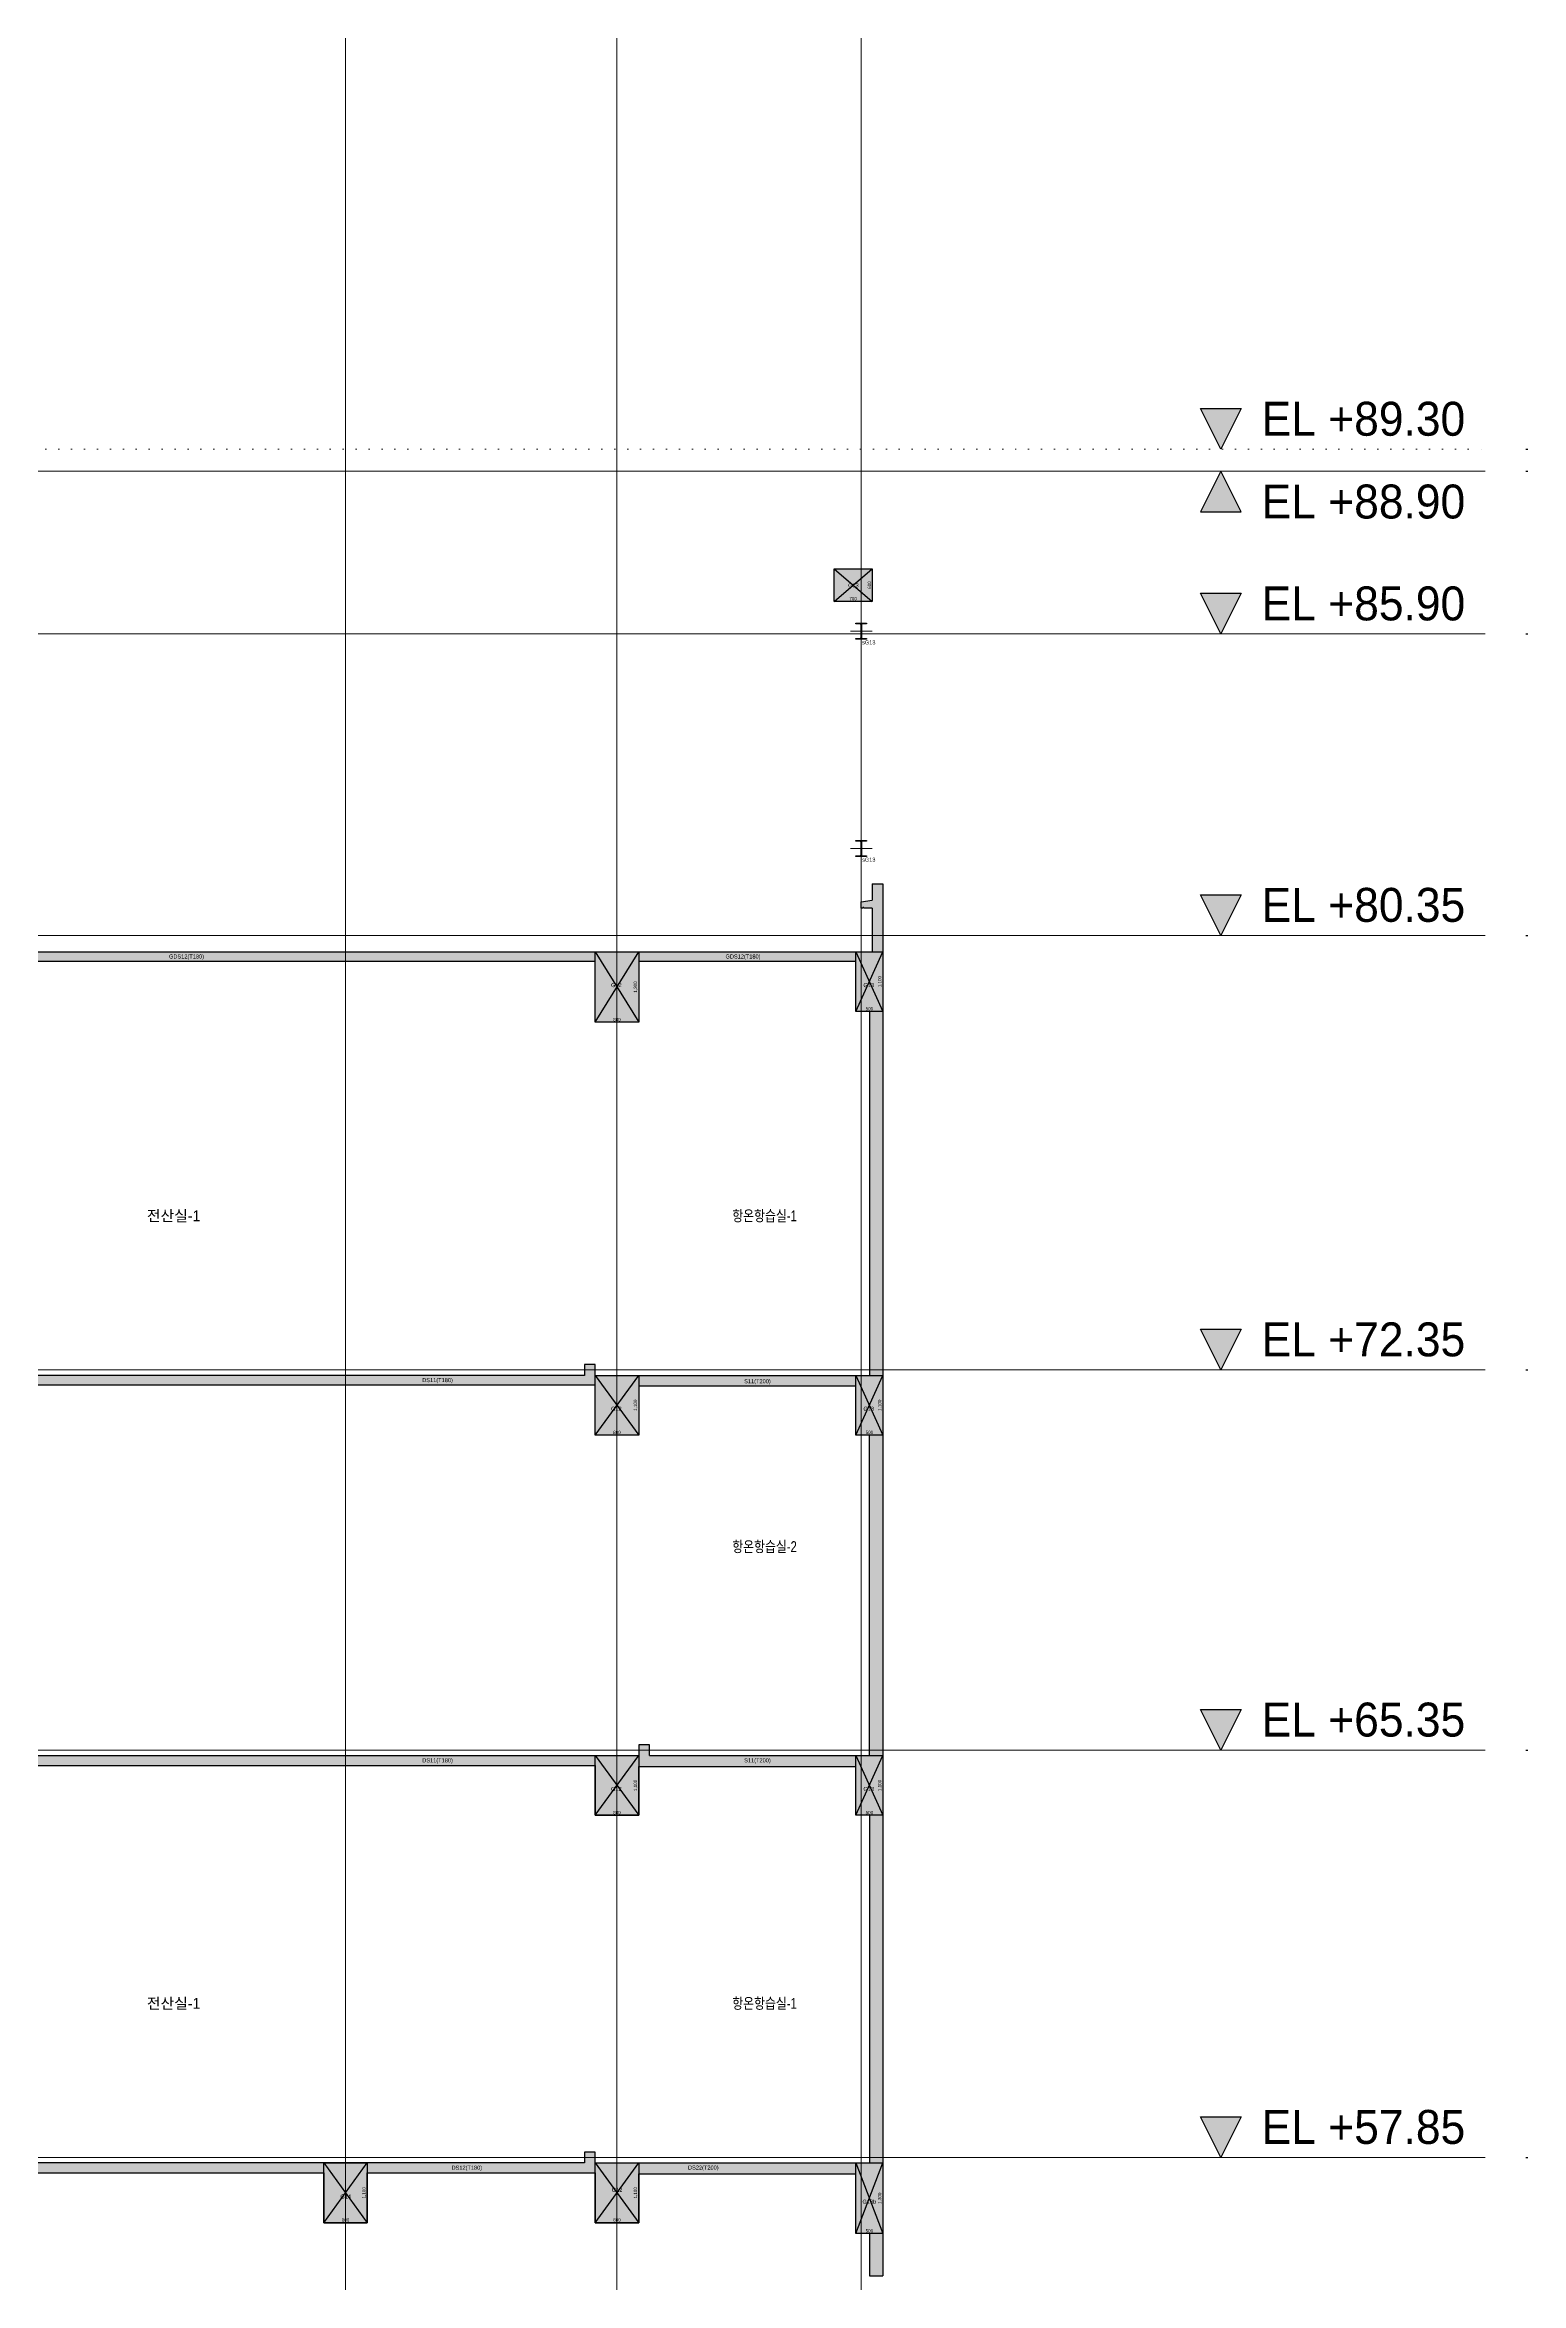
# Model space of a CAD drawing. Header units: millimetres. Extents: x 0 to 841000, y -4805 to 148500.
# Drawn here: x 564597 to 591797, y 50364 to 91577 of the extents above; entities that cross this region are included whole.
import ezdxf
from ezdxf.enums import TextEntityAlignment as Align

# ---------------------------------------------------------------- set-up
doc = ezdxf.new("R2010")
doc.units = ezdxf.units.MM
doc.header["$LTSCALE"] = 250
doc.linetypes.add('DOT', pattern=[6.35, 0, -6.35])
doc.layers.get('Defpoints').update_dxf_attribs({"color": 151})
for name, color, linetype in [('A-CON', 2, 'Continuous'), ('A-DIM', 7, 'Continuous'), ('A-SYM-LEVEL', 7, 'Continuous'), ('S-STEEL', 3, 'Continuous'), ('구조SOLID', 253, 'Continuous')]:
    doc.layers.add(name, color=color, linetype=linetype)
doc.layers.add('AS-HIDLINE', color=205, linetype='Continuous', plot=False)
doc.layers.add('NO-TEXT', color=150, linetype='Continuous', plot=False)
doc.layers.add('CEN', color=1, linetype='Continuous', lineweight=9)
doc.styles.add('Gdim', font='Dotum.ttf')
doc.styles.get("Standard").update_dxf_attribs({"font": 'Dotum.ttf'})
doc.dimstyles.new('G-Xdim', dxfattribs={"dimscale": 30, "dimtxt": 2, "dimasz": 1, "dimexe": 1.2, "dimexo": 1.2, "dimgap": 0, "dimtad": 1, "dimdec": 1, "dimdsep": 46, "dimlunit": 6, "dimtxsty": 'Gdim', "dimcen": 1, "dimse1": 1, "dimse2": 1, "dimsd1": 1, "dimsd2": 1, "dimclrd": 1, "dimclre": 1, "dimclrt": 256, "dimadec": 0, "dimazin": 0, "dimtfac": 1, "dimtdec": 1, "dimtix": 1, "dimtmove": 2, "dimatfit": 1, "dimfxl": 2, "dimtolj": 1, "dimlwd": -1, "dimlwe": -1, "dimarcsym": 0})
doc.dimstyles.new('Gdim250', dxfattribs={"dimscale": 250, "dimtxt": 3, "dimasz": 1.2, "dimexe": 2, "dimexo": 3, "dimgap": 1, "dimtad": 1, "dimdsep": 46, "dimlunit": 6, "dimtxsty": 'Standard', "dimblk1": '_CIDOT', "dimblk2": '_CIDOT', "dimsah": 1, "dimcen": 2.5, "dimdle": 2, "dimclrd": 1, "dimclre": 1, "dimclrt": 3, "dimazin": 2, "dimtfac": 1, "dimtix": 1, "dimtmove": 2, "dimatfit": 3, "dimldrblk": '_CIDOT', "dimfxl": 2, "dimtolj": 1, "dimtzin": 0, "dimarcsym": 0})

# ---------------------------------------------------------------- blocks, each defined once
blk = doc.blocks.new('*D184')
at = {"layer": 'Defpoints', "color": 0, "linetype": 'Continuous', "transparency": 16777216}
for p in [(-500, -1100), (300, -1080), (300, -1100)]:
    blk.add_point(p, dxfattribs=at)
at = {"layer": 'AS-HIDLINE', "linetype": 'Continuous', "transparency": 16777216, "insert": (-100, -1050), "char_height": 60, "attachment_point": 5, "style": 'Gdim'}
blk.add_mtext('\\A1;800', dxfattribs=at)
blk = doc.blocks.new('*D185')
at = {"layer": 'Defpoints', "color": 0, "linetype": 'Continuous', "transparency": 16777216}
for p in [(300, 0), (280, 0), (300, -1100)]:
    blk.add_point(p, dxfattribs=at)
at = {"layer": 'AS-HIDLINE', "linetype": 'Continuous', "transparency": 16777216, "insert": (244, -550), "char_height": 60, "attachment_point": 5, "rotation": 90, "style": 'Gdim'}
blk.add_mtext('\\A1;1,100', dxfattribs=at)
blk = doc.blocks.new('*D214')
at = {"layer": 'Defpoints', "color": 0, "linetype": 'Continuous', "transparency": 16777216}
for p in [(-200, -1300), (300, -1280), (300, -1300)]:
    blk.add_point(p, dxfattribs=at)
at = {"layer": 'AS-HIDLINE', "linetype": 'Continuous', "transparency": 16777216, "insert": (50, -1250), "char_height": 60, "attachment_point": 5, "style": 'Gdim'}
blk.add_mtext('\\A1;500', dxfattribs=at)
blk = doc.blocks.new('*D215')
at = {"layer": 'Defpoints', "color": 0, "linetype": 'Continuous', "transparency": 16777216}
for p in [(300, 0), (280, 0), (300, -1300)]:
    blk.add_point(p, dxfattribs=at)
at = {"layer": 'AS-HIDLINE', "linetype": 'Continuous', "transparency": 16777216, "insert": (244, -650), "char_height": 60, "attachment_point": 5, "rotation": 90, "style": 'Gdim'}
blk.add_mtext('\\A1;1,300', dxfattribs=at)
blk = doc.blocks.new('*D222')
at = {"layer": 'Defpoints', "color": 0, "linetype": 'Continuous', "transparency": 16777216}
for p in [(-200, -1100), (300, -1080), (300, -1100)]:
    blk.add_point(p, dxfattribs=at)
at = {"layer": 'AS-HIDLINE', "linetype": 'Continuous', "transparency": 16777216, "insert": (50, -1050), "char_height": 60, "attachment_point": 5, "style": 'Gdim'}
blk.add_mtext('\\A1;500', dxfattribs=at)
blk = doc.blocks.new('*D223')
at = {"layer": 'Defpoints', "color": 0, "linetype": 'Continuous', "transparency": 16777216}
for p in [(300, 0), (280, 0), (300, -1100)]:
    blk.add_point(p, dxfattribs=at)
at = {"layer": 'AS-HIDLINE', "linetype": 'Continuous', "transparency": 16777216, "insert": (244, -550), "char_height": 60, "attachment_point": 5, "rotation": 90, "style": 'Gdim'}
blk.add_mtext('\\A1;1,100', dxfattribs=at)
blk = doc.blocks.new('*D224')
at = {"layer": 'Defpoints', "color": 0, "linetype": 'Continuous', "transparency": 16777216}
for p in [(-500, -1300), (300, -1280), (300, -1300)]:
    blk.add_point(p, dxfattribs=at)
at = {"layer": 'AS-HIDLINE', "linetype": 'Continuous', "transparency": 16777216, "insert": (-100, -1250), "char_height": 60, "attachment_point": 5, "style": 'Gdim'}
blk.add_mtext('\\A1;800', dxfattribs=at)
blk = doc.blocks.new('*D225')
at = {"layer": 'Defpoints', "color": 0, "linetype": 'Continuous', "transparency": 16777216}
for p in [(300, 0), (280, 0), (300, -1300)]:
    blk.add_point(p, dxfattribs=at)
at = {"layer": 'AS-HIDLINE', "linetype": 'Continuous', "transparency": 16777216, "insert": (244, -650), "char_height": 60, "attachment_point": 5, "rotation": 90, "style": 'Gdim'}
blk.add_mtext('\\A1;1,300', dxfattribs=at)
blk = doc.blocks.new('A$C481fd194')
blk.add_hatch(color=256).paths.add_polyline_path([(375, 750), (-375, 750), (0, 0)])
blk.add_lwpolyline([(0, 0), (-375, 750), (375, 750), (0, 0)])
blk = doc.blocks.new('A$Cabe7c8e7')
at = {"layer": 'A-SYM-LEVEL'}
for p in [(-4868, 49200), (-4868, 45800), (-4868, 40250), (-4868, 32250), (-4868, 25250), (-4868, 17750)]:
    blk.add_blockref('A$C481fd194', p, dxfattribs=at)
at = {"layer": 'A-SYM-LEVEL', "xscale": -1, "rotation": 180}
blk.add_blockref('A$C481fd194', (-4868, 48800), dxfattribs=at)
at = {"layer": 'A-SYM-LEVEL', "style": 'Gdim'}
for s, p in [('EL +89.30', (-4118, 49450)), ('EL +88.90', (-4118, 47926)), ('EL +85.90', (-4118, 46050)), ('EL +80.35', (-4118, 40500)), ('EL +72.35', (-4118, 32500)), ('EL +65.35', (-4118, 25500)), ('EL +57.85', (-4118, 18000))]:
    blk.add_text(s, height=625, dxfattribs=at).set_placement(p)
blk = doc.blocks.new('_CIDOT')
at = {"color": 0, "linetype": 'ByBlock'}
blk.add_line((2, 0), (-1, 0), dxfattribs=at)
at = {"color": 0, "linetype": 'ByBlock', "const_width": 0.5}
blk.add_lwpolyline([(-0.25, 0, 1), (0.25, 0, 1)], format="xyb", close=True, dxfattribs=at)
blk = doc.blocks.new('*D73')
at = {"layer": 'A-DIM', "color": 1, "lineweight": -2, "transparency": 16777216}
for p, q in [((750, 0), (6618, 0)), ((6118, -300), (6118, -48900)), ((750, -49200), (6618, -49200))]:
    blk.add_line(p, q, dxfattribs=at)
at = {"layer": 'Defpoints', "color": 0, "transparency": 16777216}
for p in [(0, 0), (0, -49200), (6118, -49200)]:
    blk.add_point(p, dxfattribs=at)
at = {"layer": 'A-DIM', "color": 1, "lineweight": -2, "transparency": 16777216, "xscale": 299.9999999999998, "yscale": 299.9999999999998, "zscale": 299.9999999999998}
for p, rotation in [((6118, 0), 90), ((6118, -49200), 270)]:
    blk.add_blockref('_CIDOT', p, dxfattribs=dict(at, rotation=rotation))
at = {"layer": 'A-DIM', "color": 3, "transparency": 16777216, "insert": (5420, -24600), "char_height": 750, "attachment_point": 5, "rotation": 90}
blk.add_mtext('\\A1;49,200', dxfattribs=at)
blk = doc.blocks.new('*D74')
at = {"layer": 'A-DIM', "color": 1, "lineweight": -2, "transparency": 16777216}
for p, q in [((750, -31450), (4618, -31450)), ((4118, -40150), (4118, -31750)), ((750, -40450), (4618, -40450))]:
    blk.add_line(p, q, dxfattribs=at)
at = {"layer": 'Defpoints', "color": 0, "transparency": 16777216}
for p in [(0, -31450), (4118, -31450), (0, -40450)]:
    blk.add_point(p, dxfattribs=at)
at = {"layer": 'A-DIM', "color": 1, "lineweight": -2, "transparency": 16777216, "xscale": 299.9999999999998, "yscale": 299.9999999999998, "zscale": 299.9999999999998}
for p, rotation in [((4118, -31450), 90), ((4118, -40450), 270)]:
    blk.add_blockref('_CIDOT', p, dxfattribs=dict(at, rotation=rotation))
at = {"layer": 'A-DIM', "color": 3, "transparency": 16777216, "insert": (3420, -35950), "char_height": 750, "attachment_point": 5, "rotation": 90}
blk.add_mtext('\\A1;9,000', dxfattribs=at)
blk = doc.blocks.new('*D75')
at = {"layer": 'A-DIM', "color": 1, "lineweight": -2, "transparency": 16777216}
for p, q in [((750, -23950), (4618, -23950)), ((4118, -24250), (4118, -31150)), ((750, -31450), (4618, -31450))]:
    blk.add_line(p, q, dxfattribs=at)
at = {"layer": 'Defpoints', "color": 0, "transparency": 16777216}
for p in [(0, -23950), (0, -31450), (4118, -31450)]:
    blk.add_point(p, dxfattribs=at)
at = {"layer": 'A-DIM', "color": 1, "lineweight": -2, "transparency": 16777216, "xscale": 299.9999999999998, "yscale": 299.9999999999998, "zscale": 299.9999999999998}
for p, rotation in [((4118, -23950), 90), ((4118, -31450), 270)]:
    blk.add_blockref('_CIDOT', p, dxfattribs=dict(at, rotation=rotation))
at = {"layer": 'A-DIM', "color": 3, "transparency": 16777216, "insert": (3420, -27700), "char_height": 750, "attachment_point": 5, "rotation": 90}
blk.add_mtext('\\A1;7,500', dxfattribs=at)
blk = doc.blocks.new('*D76')
at = {"layer": 'A-DIM', "color": 1, "lineweight": -2, "transparency": 16777216}
for p, q in [((750, -16950), (4618, -16950)), ((4118, -23650), (4118, -17250)), ((750, -23950), (4618, -23950))]:
    blk.add_line(p, q, dxfattribs=at)
at = {"layer": 'Defpoints', "color": 0, "transparency": 16777216}
for p in [(0, -16950), (4118, -16950), (0, -23950)]:
    blk.add_point(p, dxfattribs=at)
at = {"layer": 'A-DIM', "color": 1, "lineweight": -2, "transparency": 16777216, "xscale": 299.9999999999998, "yscale": 299.9999999999998, "zscale": 299.9999999999998}
for p, rotation in [((4118, -16950), 90), ((4118, -23950), 270)]:
    blk.add_blockref('_CIDOT', p, dxfattribs=dict(at, rotation=rotation))
at = {"layer": 'A-DIM', "color": 3, "transparency": 16777216, "insert": (3420, -20450), "char_height": 750, "attachment_point": 5, "rotation": 90}
blk.add_mtext('\\A1;7,000', dxfattribs=at)
blk = doc.blocks.new('*D77')
at = {"layer": 'A-DIM', "color": 1, "lineweight": -2, "transparency": 16777216}
for p, q in [((750, -8950), (4618, -8950)), ((4118, -9250), (4118, -16650)), ((750, -16950), (4618, -16950))]:
    blk.add_line(p, q, dxfattribs=at)
at = {"layer": 'Defpoints', "color": 0, "transparency": 16777216}
for p in [(0, -8950), (0, -16950), (4118, -16950)]:
    blk.add_point(p, dxfattribs=at)
at = {"layer": 'A-DIM', "color": 1, "lineweight": -2, "transparency": 16777216, "xscale": 299.9999999999998, "yscale": 299.9999999999998, "zscale": 299.9999999999998}
for p, rotation in [((4118, -8950), 90), ((4118, -16950), 270)]:
    blk.add_blockref('_CIDOT', p, dxfattribs=dict(at, rotation=rotation))
at = {"layer": 'A-DIM', "color": 3, "transparency": 16777216, "insert": (3420, -12950), "char_height": 750, "attachment_point": 5, "rotation": 90}
blk.add_mtext('\\A1;8,000', dxfattribs=at)
blk = doc.blocks.new('*D78')
at = {"layer": 'A-DIM', "color": 1, "lineweight": -2, "transparency": 16777216}
for p, q in [((750, -3400), (4618, -3400)), ((4118, -8650), (4118, -3700)), ((750, -8950), (4618, -8950))]:
    blk.add_line(p, q, dxfattribs=at)
at = {"layer": 'Defpoints', "color": 0, "transparency": 16777216}
for p in [(0, -3400), (4118, -3400), (0, -8950)]:
    blk.add_point(p, dxfattribs=at)
at = {"layer": 'A-DIM', "color": 1, "lineweight": -2, "transparency": 16777216, "xscale": 299.9999999999998, "yscale": 299.9999999999998, "zscale": 299.9999999999998}
for p, rotation in [((4118, -3400), 90), ((4118, -8950), 270)]:
    blk.add_blockref('_CIDOT', p, dxfattribs=dict(at, rotation=rotation))
at = {"layer": 'A-DIM', "color": 3, "transparency": 16777216, "insert": (3420, -6175), "char_height": 750, "attachment_point": 5, "rotation": 90}
blk.add_mtext('\\A1;5,550', dxfattribs=at)
blk = doc.blocks.new('*D79')
at = {"layer": 'A-DIM', "color": 1, "lineweight": -2, "transparency": 16777216}
for p, q in [((4118, 300), (4118, 600)), ((750, 0), (4618, 0)), ((4118, 0), (4118, -400)), ((750, -400), (4618, -400)), ((4118, -700), (4118, -1000))]:
    blk.add_line(p, q, dxfattribs=at)
at = {"layer": 'Defpoints', "color": 0, "transparency": 16777216}
for p in [(0, 0), (0, -400), (4118, -400)]:
    blk.add_point(p, dxfattribs=at)
at = {"layer": 'A-DIM', "color": 1, "lineweight": -2, "transparency": 16777216, "xscale": 299.9999999999998, "yscale": 299.9999999999998, "zscale": 299.9999999999998}
for p, rotation in [((4118, 0), 270), ((4118, -400), 90)]:
    blk.add_blockref('_CIDOT', p, dxfattribs=dict(at, rotation=rotation))
at = {"layer": 'A-DIM', "color": 3, "transparency": 16777216, "insert": (3339, 699), "char_height": 750, "attachment_point": 5, "rotation": 90}
blk.add_mtext('\\A1;400', dxfattribs=at)
blk = doc.blocks.new('*D80')
at = {"layer": 'A-DIM', "color": 1, "lineweight": -2, "transparency": 16777216}
for p, q in [((4118, -100), (4118, 200)), ((750, -400), (4618, -400)), ((4118, -400), (4118, -3400)), ((750, -3400), (4618, -3400)), ((4118, -3700), (4118, -4000))]:
    blk.add_line(p, q, dxfattribs=at)
at = {"layer": 'Defpoints', "color": 0, "transparency": 16777216}
for p in [(0, -400), (0, -3400), (4118, -3400)]:
    blk.add_point(p, dxfattribs=at)
at = {"layer": 'A-DIM', "color": 1, "lineweight": -2, "transparency": 16777216, "xscale": 299.9999999999998, "yscale": 299.9999999999998, "zscale": 299.9999999999998}
for p, rotation in [((4118, -400), 270), ((4118, -3400), 90)]:
    blk.add_blockref('_CIDOT', p, dxfattribs=dict(at, rotation=rotation))
at = {"layer": 'A-DIM', "color": 3, "transparency": 16777216, "insert": (3420, -1900), "char_height": 750, "attachment_point": 5, "rotation": 90}
blk.add_mtext('\\A1;3,000', dxfattribs=at)
blk = doc.blocks.new('*D302')
at = {"layer": 'Defpoints', "color": 0, "linetype": 'Continuous', "transparency": 16777216}
for p in [(-650, -600), (50, -580), (50, -600)]:
    blk.add_point(p, dxfattribs=at)
at = {"layer": 'AS-HIDLINE', "linetype": 'Continuous', "transparency": 16777216, "insert": (-300, -550), "char_height": 60, "attachment_point": 5, "style": 'Gdim'}
blk.add_mtext('\\A1;700', dxfattribs=at)
blk = doc.blocks.new('*D303')
at = {"layer": 'Defpoints', "color": 0, "linetype": 'Continuous', "transparency": 16777216}
for p in [(50, 0), (30, 0), (50, -600)]:
    blk.add_point(p, dxfattribs=at)
at = {"layer": 'AS-HIDLINE', "linetype": 'Continuous', "transparency": 16777216, "insert": (0, -300), "char_height": 60, "attachment_point": 5, "rotation": 90, "style": 'Gdim'}
blk.add_mtext('\\A1;600', dxfattribs=at)
blk = doc.blocks.new('*U159')
blk.add_lwpolyline([(-22, 12, 0.414214), (-4, 30), (-4, 264, 0.414214), (-22, 282), (-100, 282), (-100, 294), (100, 294), (100, 282), (22, 282, 0.414214), (4, 264), (4, 30, 0.414214), (22, 12), (100, 12), (100, 0), (-100, 0), (-100, 12)], format="xyb", close=True)
blk = doc.blocks.new('*U90')
at = {"layer": 'AS-HIDLINE', "linetype": 'Continuous'}
for p, q in [((-500, -1100), (300, 0)), ((-500, 0), (300, -1100))]:
    blk.add_line(p, q, dxfattribs=at)
blk.add_lwpolyline([(-500, -1100), (-500, 0), (300, 0), (300, -1100)], close=True, dxfattribs=at)
dim = blk.add_linear_dim(base=(280.13, 0), p1=(300, -1100), p2=(300, 0), angle=90, dimstyle='G-Xdim', override={"dimtxsty": 'Gdim'}, dxfattribs=at)
dim.commit()
dim.dimension.update_dxf_attribs({"geometry": '*D185', "text_midpoint": (244.31, -550)})
dim = blk.add_linear_dim(base=(300, -1080.06), p1=(-500, -1100), p2=(300, -1100), dimstyle='G-Xdim', override={"dimtxsty": 'Gdim'}, dxfattribs=at)
dim.commit()
dim.dimension.update_dxf_attribs({"geometry": '*D184', "text_midpoint": (-100, -1050.02)})
blk = doc.blocks.new('*U105')
at = {"layer": 'AS-HIDLINE', "linetype": 'Continuous'}
for p, q in [((-200, -1300), (300, 0)), ((-200, 0), (300, -1300))]:
    blk.add_line(p, q, dxfattribs=at)
blk.add_lwpolyline([(-200, -1300), (-200, 0), (300, 0), (300, -1300)], close=True, dxfattribs=at)
dim = blk.add_linear_dim(base=(280.13, 0), p1=(300, -1300), p2=(300, 0), angle=90, dimstyle='G-Xdim', override={"dimtxsty": 'Gdim'}, dxfattribs=at)
dim.commit()
dim.dimension.update_dxf_attribs({"geometry": '*D215', "text_midpoint": (244.31, -650)})
dim = blk.add_linear_dim(base=(300, -1280.06), p1=(-200, -1300), p2=(300, -1300), dimstyle='G-Xdim', override={"dimtxsty": 'Gdim'}, dxfattribs=at)
dim.commit()
dim.dimension.update_dxf_attribs({"geometry": '*D214', "text_midpoint": (50, -1250.02)})
blk = doc.blocks.new('*U109')
at = {"layer": 'AS-HIDLINE', "linetype": 'Continuous'}
for p, q in [((-200, -1100), (300, 0)), ((-200, 0), (300, -1100))]:
    blk.add_line(p, q, dxfattribs=at)
blk.add_lwpolyline([(-200, -1100), (-200, 0), (300, 0), (300, -1100)], close=True, dxfattribs=at)
dim = blk.add_linear_dim(base=(280.13, 0), p1=(300, -1100), p2=(300, 0), angle=90, dimstyle='G-Xdim', override={"dimtxsty": 'Gdim'}, dxfattribs=at)
dim.commit()
dim.dimension.update_dxf_attribs({"geometry": '*D223', "text_midpoint": (244.31, -550)})
dim = blk.add_linear_dim(base=(300, -1080.06), p1=(-200, -1100), p2=(300, -1100), dimstyle='G-Xdim', override={"dimtxsty": 'Gdim'}, dxfattribs=at)
dim.commit()
dim.dimension.update_dxf_attribs({"geometry": '*D222', "text_midpoint": (50, -1050.02)})
blk = doc.blocks.new('*U110')
at = {"layer": 'AS-HIDLINE', "linetype": 'Continuous'}
for p, q in [((-500, -1300), (300, 0)), ((-500, 0), (300, -1300))]:
    blk.add_line(p, q, dxfattribs=at)
blk.add_lwpolyline([(-500, -1300), (-500, 0), (300, 0), (300, -1300)], close=True, dxfattribs=at)
dim = blk.add_linear_dim(base=(280.13, 0), p1=(300, -1300), p2=(300, 0), angle=90, dimstyle='G-Xdim', override={"dimtxsty": 'Gdim'}, dxfattribs=at)
dim.commit()
dim.dimension.update_dxf_attribs({"geometry": '*D225', "text_midpoint": (244.31, -650)})
dim = blk.add_linear_dim(base=(300, -1280.06), p1=(-500, -1300), p2=(300, -1300), dimstyle='G-Xdim', override={"dimtxsty": 'Gdim'}, dxfattribs=at)
dim.commit()
dim.dimension.update_dxf_attribs({"geometry": '*D224', "text_midpoint": (-100, -1250.02)})
blk = doc.blocks.new('A$Ca0ef00f6')
at = {"layer": 'A-DIM'}
dim = blk.add_linear_dim(base=(4117.6, -400), p1=(0, 0), p2=(0, -400), angle=90, dimstyle='Gdim250', override={"dimdec": 0}, dxfattribs=at)
dim.commit()
dim.dimension.update_dxf_attribs({"geometry": '*D79', "text_midpoint": (3339, 699.3), "dimtype": 128})
for base, p1, p2, angle, picture, middle in [((6117.6, -49200), (0, 0), (0, -49200), 90, '*D73', (5419.8, -24600)), ((4117.6, -3400), (0, -400), (0, -3400), 90, '*D80', (3419.8, -1900)), ((4117.6, -3400), (0, -8950), (0, -3400), 270, '*D78', (3419.8, -6175)), ((4117.6, -16950), (0, -8950), (0, -16950), 90, '*D77', (3419.8, -12950)), ((4117.6, -16950), (0, -23950), (0, -16950), 270, '*D76', (3419.8, -20450)), ((4117.6, -31450), (0, -23950), (0, -31450), 90, '*D75', (3419.8, -27700)), ((4117.6, -31450), (0, -40450), (0, -31450), 270, '*D74', (3419.8, -35950))]:
    dim = blk.add_linear_dim(base=base, p1=p1, p2=p2, angle=angle, dimstyle='Gdim250', override={"dimdec": 0}, dxfattribs=at)
    dim.commit()
    dim.dimension.update_dxf_attribs({"geometry": picture, "text_midpoint": middle})
blk = doc.blocks.new('*U151')
at = {"layer": 'AS-HIDLINE', "linetype": 'Continuous'}
for p, q in [((-650, -600), (50, 0)), ((-650, 0), (50, -600))]:
    blk.add_line(p, q, dxfattribs=at)
blk.add_lwpolyline([(-650, -600), (-650, 0), (50, 0), (50, -600)], close=True, dxfattribs=at)
dim = blk.add_linear_dim(base=(30.13, 0), p1=(50, -600), p2=(50, 0), angle=90, dimstyle='G-Xdim', override={"dimtxsty": 'Gdim'}, dxfattribs=at)
dim.commit()
dim.dimension.update_dxf_attribs({"geometry": '*D303', "text_midpoint": (0.09, -300)})
dim = blk.add_linear_dim(base=(50, -580.06), p1=(-650, -600), p2=(50, -600), dimstyle='G-Xdim', override={"dimtxsty": 'Gdim'}, dxfattribs=at)
dim.commit()
dim.dimension.update_dxf_attribs({"geometry": '*D302', "text_midpoint": (-300, -550.02)})

msp = doc.modelspace()

# ---------------------------------------------------------------- hatches: boundary and pattern name
at = {"layer": '구조SOLID', "transparency": 33554687}
h = msp.add_hatch(color=256, dxfattribs=at)
h.dxf.hatch_style = 1
h.paths.add_polyline_path([(579838.206, 81928.932), (579138.206, 81928.932), (579138.206, 81328.932), (579838.206, 81328.932)])
h = msp.add_hatch(color=256, dxfattribs=at)
h.dxf.hatch_style = 1
h.paths.add_polyline_path([(580038.209, 76128.931), (579838.209, 76128.931), (579838.209, 75828.931), (579638.209, 75798.931), (579638.209, 75678.931), (579668.209, 75678.931), (579668.209, 75693.931), (579683.209, 75693.931), (579683.209, 75678.931), (579838.209, 75678.931), (579838.209, 74878.931), (580038.209, 74878.931)])
h = msp.add_hatch(color=256, dxfattribs=at)
h.dxf.hatch_style = 1
h.paths.add_polyline_path([(580038.209, 74878.931), (579838.209, 74878.931), (554138.211, 74878.931), (554138.211, 75078.931), (553938.211, 75078.931), (551940.709, 75078.931), (551940.709, 75278.931), (551740.709, 75278.931), (551740.709, 75078.931), (542173.209, 75078.931), (542173.209, 75278.931), (541973.209, 75278.931), (541973.209, 75078.931), (538638.209, 75078.931), (538438.209, 75078.931), (538238.209, 75078.931), (538238.209, 51478.931), (538738.209, 51478.931), (538738.209, 52378.931), (542738.209, 52378.931), (542738.209, 51478.931), (543538.209, 51478.931), (543538.209, 52398.931), (547738.211, 52398.931), (547738.211, 51478.931), (548538.211, 51478.931), (548538.211, 52398.931), (558638.209, 52398.931), (558638.209, 51278.931), (559638.209, 51278.931), (559638.209, 52398.931), (569738.209, 52398.931), (569738.209, 51478.931), (570538.209, 51478.931), (570538.209, 52398.931), (574738.209, 52398.931), (574738.209, 51478.931), (575538.209, 51478.931), (575538.209, 52378.931), (579538.209, 52378.931), (579538.209, 51278.931), (579788.209, 51278.931), (579788.209, 50498.931), (580038.209, 50498.931)])
h.paths.add_polyline_path([(559638.209, 66898.931), (574738.209, 66898.931), (574738.209, 65978.931), (575538.209, 65978.931), (575538.209, 66878.931), (579538.209, 66878.931), (579538.209, 65978.931), (579788.209, 65978.931), (579788.209, 60078.931), (575738.209, 60078.931), (575738.209, 60278.931), (575538.209, 60278.931), (575538.209, 60078.931), (542738.209, 60078.931), (542738.209, 60278.931), (542538.209, 60278.931), (542538.209, 60078.931), (538488.209, 60078.931), (538488.209, 65978.931), (538738.209, 65978.931), (538738.209, 66878.931), (542738.209, 66878.931), (542738.209, 65978.931), (543538.209, 65978.931), (543538.209, 66898.931), (558638.209, 66898.931), (558638.209, 65778.931), (559638.209, 65778.931)], flags=16)
h.paths.add_polyline_path([(543738.209, 67078.931), (543738.209, 67278.931), (543538.209, 67278.931), (543538.209, 67078.931), (538488.209, 67078.931), (538488.209, 73778.931), (538738.209, 73778.931), (538738.209, 74898.931), (542738.209, 74898.931), (542738.209, 73778.931), (543538.209, 73778.931), (543538.209, 74898.931), (553838.211, 74898.931), (553838.211, 74178.931), (554138.211, 74178.931), (554138.211, 74698.931), (558638.209, 74698.931), (558638.209, 73578.931), (559638.209, 73578.931), (559638.209, 74698.931), (574738.209, 74698.931), (574738.209, 73578.931), (575538.209, 73578.931), (575538.209, 74698.931), (579538.209, 74698.931), (579538.209, 73778.931), (579788.209, 73778.931), (579788.209, 67078.931), (574738.209, 67078.931), (574738.209, 67278.931), (574538.209, 67278.931), (574538.209, 67078.931)], flags=16)
h.paths.add_polyline_path([(559638.209, 59898.931), (574738.209, 59898.931), (574738.209, 58978.931), (575538.209, 58978.931), (575538.209, 59878.931), (579538.209, 59878.931), (579538.209, 58978.931), (579788.209, 58978.931), (579788.209, 52578.931), (574738.209, 52578.931), (574738.209, 52778.931), (574538.209, 52778.931), (574538.209, 52578.931), (543738.209, 52578.931), (543738.209, 52778.931), (543538.209, 52778.931), (543538.209, 52578.931), (538488.209, 52578.931), (538488.209, 58978.931), (538738.209, 58978.931), (538738.209, 59878.931), (542738.209, 59878.931), (542738.209, 58978.931), (543538.209, 58978.931), (543538.209, 59898.931), (558638.209, 59898.931), (558638.209, 58778.931), (559638.209, 58778.931)], flags=16)

# ---------------------------------------------------------------- linework, layer by layer
at = {"layer": 'A-CON'}
for p, q in [((579138.206, 81328.932), (579138.206, 81928.932)), ((579138.206, 81928.932), (579838.206, 81928.932)), ((579838.206, 81928.932), (579838.206, 81328.932)), ((579838.206, 81328.932), (579138.206, 81328.932)), ((579838.209, 76128.931), (579838.209, 75828.931)), ((579838.209, 76128.931), (580038.209, 76128.931)), ((580038.209, 76128.931), (580038.209, 50498.931)), ((579638.209, 75798.931), (579838.209, 75828.931)), ((579638.209, 75678.931), (579638.209, 75798.931)), ((579668.209, 75678.931), (579638.209, 75678.931)), ((579683.209, 75693.931), (579668.209, 75693.931)), ((579668.209, 75693.931), (579668.209, 75678.931)), ((579683.209, 75678.931), (579683.209, 75693.931)), ((579838.209, 75678.931), (579683.209, 75678.931)), ((579838.209, 75678.931), (579838.209, 74878.931)), ((554138.211, 74878.931), (579838.209, 74878.931)), ((574738.209, 74698.931), (559638.209, 74698.931)), ((574738.209, 73578.931), (574738.209, 74698.931)), ((579538.209, 74698.931), (575538.209, 74698.931)), ((575538.209, 74698.931), (575538.209, 73578.931)), ((579538.209, 73778.931), (579538.209, 74698.931)), ((579788.209, 73778.931), (579538.209, 73778.931)), ((579788.209, 73778.931), (579788.209, 67078.931)), ((575538.209, 73578.931), (574738.209, 73578.931)), ((574738.209, 67278.931), (574538.209, 67278.931)), ((574538.209, 67278.931), (574538.209, 67078.931)), ((574738.209, 67078.931), (574738.209, 67278.931)), ((574538.209, 67078.931), (543738.209, 67078.931)), ((574738.209, 66898.931), (559638.209, 66898.931)), ((574738.209, 67078.931), (579788.209, 67078.931)), ((574738.209, 65978.931), (574738.209, 66898.931)), ((579538.209, 66878.931), (575538.209, 66878.931)), ((575538.209, 66878.931), (575538.209, 65978.931)), ((579538.209, 65978.931), (579538.209, 66878.931)), ((575538.209, 65978.931), (574738.209, 65978.931)), ((579788.209, 65978.931), (579538.209, 65978.931)), ((579788.209, 60078.931), (579788.209, 65978.931)), ((575738.209, 60278.931), (575538.209, 60278.931)), ((575538.209, 60278.931), (575538.209, 60078.931)), ((575738.209, 60078.931), (575738.209, 60278.931)), ((542738.209, 60078.931), (575538.209, 60078.931)), ((559638.209, 59898.931), (574738.209, 59898.931)), ((574738.209, 59898.931), (574738.209, 58978.931)), ((575538.209, 59878.931), (579538.209, 59878.931)), ((575538.209, 58978.931), (575538.209, 59878.931)), ((575738.209, 60078.931), (579788.209, 60078.931)), ((579538.209, 58978.931), (579538.209, 59878.931)), ((574738.209, 58978.931), (575538.209, 58978.931)), ((579788.209, 58978.931), (579538.209, 58978.931)), ((579788.209, 58978.931), (579788.209, 52578.931)), ((574738.209, 52778.931), (574538.209, 52778.931)), ((574538.209, 52778.931), (574538.209, 52578.931)), ((574738.209, 52578.931), (574738.209, 52778.931)), ((574538.209, 52578.931), (543738.209, 52578.931)), ((559638.209, 52398.931), (569738.209, 52398.931)), ((569738.209, 52398.931), (569738.209, 51478.931)), ((570538.209, 52398.931), (574738.209, 52398.931)), ((570538.209, 51478.931), (570538.209, 52398.931)), ((574738.209, 52578.931), (579788.209, 52578.931)), ((574738.209, 52398.931), (574738.209, 51478.931)), ((575538.209, 52378.931), (579538.209, 52378.931)), ((575538.209, 51478.931), (575538.209, 52378.931)), ((579538.209, 51278.931), (579538.209, 52378.931)), ((569738.209, 51478.931), (570538.209, 51478.931)), ((574738.209, 51478.931), (575538.209, 51478.931)), ((579788.209, 51278.931), (579538.209, 51278.931)), ((579788.209, 51278.931), (579788.209, 50498.931)), ((579788.209, 50498.931), (580038.209, 50498.931))]:
    msp.add_line(p, q, dxfattribs=at)
at = {"layer": 'CEN'}
for p, q in [((570138.209, 105175.547), (570138.209, 23234.416)), ((575138.209, 105175.547), (575138.209, 23234.416)), ((579638.209, 105175.547), (579638.209, 23234.416)), ((534838.209, 83728.931), (591132.413, 83728.931)), ((579438.209, 80778.931), (579838.209, 80778.931)), ((534838.209, 80728.931), (591132.413, 80728.931)), ((579438.209, 76778.931), (579838.209, 76778.931)), ((534838.209, 75178.931), (591132.413, 75178.931)), ((534838.209, 67178.931), (591132.413, 67178.931)), ((534838.209, 60178.931), (591132.413, 60178.931)), ((534838.209, 52678.931), (591132.413, 52678.931))]:
    msp.add_line(p, q, dxfattribs=at)
at = {"layer": 'CEN', "color": 11, "linetype": 'DOT', "ltscale": 0.15}
msp.add_line((534838.209, 84128.931), (591132.413, 84128.931), dxfattribs=at)
at = {"layer": '구조SOLID'}
msp.add_line((579838.209, 74878.931), (580038.209, 74878.931), dxfattribs=at)

# ---------------------------------------------------------------- block references
at = {"layer": 'A-DIM'}
msp.add_blockref('A$Ca0ef00f6', (591132.413, 84128.931), dxfattribs=at)
at = {"layer": 'A-SYM-LEVEL'}
msp.add_blockref('A$Cabe7c8e7', (591132.413, 34928.931), dxfattribs=at)
at = {"layer": 'AS-HIDLINE', "linetype": 'Continuous'}
for name, p in [('*U151', (579788.206, 81928.932)), ('*U110', (575238.209, 74878.931)), ('*U109', (579738.209, 74878.931)), ('*U90', (575238.209, 67078.931)), ('*U109', (579738.209, 67078.931)), ('*U90', (575238.209, 60078.931)), ('*U109', (579738.209, 60078.931)), ('*U90', (570238.209, 52578.931)), ('*U90', (575238.209, 52578.931)), ('*U105', (579738.209, 52578.931))]:
    msp.add_blockref(name, p, dxfattribs=at)
at = {"layer": 'S-STEEL', "rotation": 180}
for p in [(579638.209, 80925.931), (579638.209, 76925.931)]:
    msp.add_blockref('*U159', p, dxfattribs=at)

# ---------------------------------------------------------------- texts
at = {"layer": 'AS-HIDLINE', "linetype": 'Continuous', "style": 'Gdim'}
for s, p in [('G13', (579494.46, 81623.75)), ('sG13', (579776.503, 80573.78)), ('sG13', (579776.503, 76573.78)), ('GDS12(T180)', (567208.882, 74791.034)), ('GDS12(T180)', (577460.509, 74791.034)), ('G12', (575126.503, 74264.014)), ('G13', (579776.503, 74264.014)), ('DS11(T180)', (571833.353, 66991.382, 0)), ('S11(T200)', (577726.505, 66971.382, 0)), ('G12', (575126.503, 66464.014, 0)), ('G13', (579776.503, 66464.014, 0)), ('DS11(T180)', (571833.353, 59991.382, 0)), ('S11(T200)', (577726.505, 59991.382, 0)), ('G12', (575126.503, 59464.014, 0)), ('G13', (579776.503, 59464.014, 0)), ('DS22(T200)', (576728.941, 52493.734)), ('G14', (570140.576, 51960.643)), ('G12', (575140.576, 52083.014)), ('G13b', (579787.337, 51864.014))]:
    msp.add_text(s, height=75, dxfattribs=at).set_placement(p, align=Align.MIDDLE_CENTER)
at = {"layer": 'AS-HIDLINE', "color": 1, "linetype": 'Continuous', "style": 'Gdim'}
msp.add_text('DS12(T180)', height=75, dxfattribs=at).set_placement((572372.727, 52491.382), align=Align.MIDDLE_CENTER)
at = {"layer": 'NO-TEXT', "style": 'Gdim'}
for p in [(566972.033, 70020.767), (566972.033, 55520.767)]:
    msp.add_text('전산실-1', height=200, dxfattribs=at).set_placement(p, align=Align.MIDDLE)
at = {"layer": 'NO-TEXT', "style": 'Gdim', "width": 0.8}
for s, p in [('항온항습실-1', (577857.539, 70020.767)), ('항온항습실-2', (577857.539, 63929.342)), ('항온항습실-1', (577857.539, 55520.767))]:
    msp.add_text(s, height=200, dxfattribs=at).set_placement(p, align=Align.MIDDLE)

doc.saveas('drawing.dxf')
